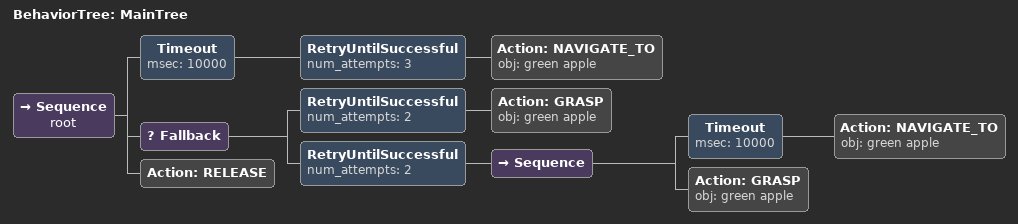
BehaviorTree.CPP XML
<root main_tree_to_execute="MainTree">
  <BehaviorTree ID="MainTree">
    <Sequence name="root">
      <!-- Timeout: Prevent getting stuck navigating to apple -->
      <Timeout msec="10000">
        <RetryUntilSuccessful num_attempts="3">
          <Action ID="NAVIGATE_TO" obj="green apple"/>
        </RetryUntilSuccessful>
      </Timeout>
      <!-- Fallback: Robust grasp with recovery if apple rolls -->
      <Fallback>
        <!-- Primary attempt: Grasp apple directly, retry up to 2 times -->
        <RetryUntilSuccessful num_attempts="2">
          <Action ID="GRASP" obj="green apple"/>
        </RetryUntilSuccessful>
        <!-- Recovery: Re-navigate and retry grasp if initial attempts fail -->
        <RetryUntilSuccessful num_attempts="2">
          <Sequence>
            <!-- Timeout: Prevent stuck navigation during recovery -->
            <Timeout msec="10000">
              <Action ID="NAVIGATE_TO" obj="green apple"/>
            </Timeout>
            <Action ID="GRASP" obj="green apple"/>
          </Sequence>
        </RetryUntilSuccessful>
      </Fallback>
      <!-- Release after successful grasp -->
      <Action ID="RELEASE"/>
    </Sequence>
  </BehaviorTree>
</root>
